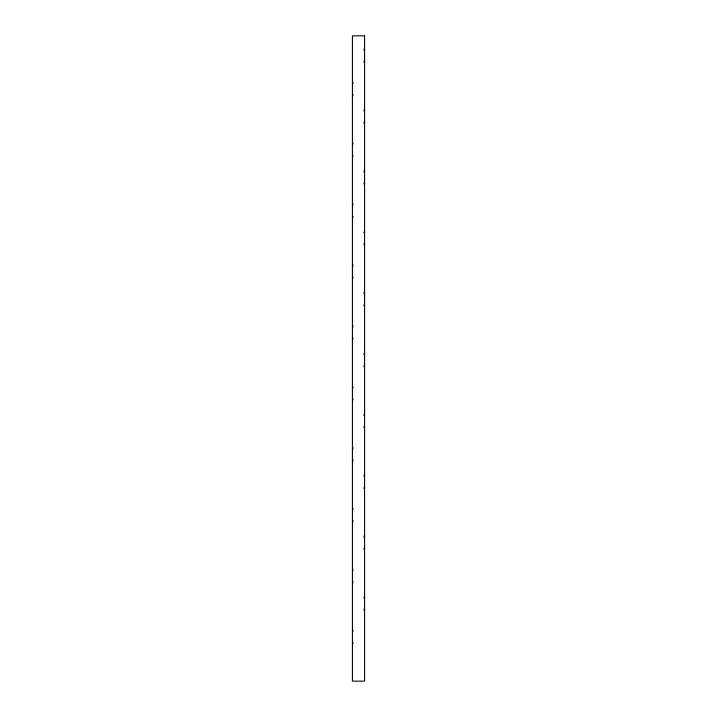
<?xml version="1.0" encoding="UTF-8"?>
<svg xmlns="http://www.w3.org/2000/svg" width="717" height="717" viewBox="0 0 717 717"><rect width="100%" height="100%" fill="white"/><g stroke="black" fill="none" stroke-linecap="round" stroke-linejoin="round"><path stroke-width="1.08" d="M352.414 84.552L353.105 82.464M363.895 50.109L364.586 48.021M352.414 96.723L353.105 94.644M363.895 62.289L364.586 60.201M352.414 145.426L353.105 143.346M363.895 110.992L364.586 108.903M352.414 157.606L353.105 155.517M363.895 123.163L364.586 121.074M352.414 206.308L353.105 204.22M363.895 171.865L364.586 169.777M352.414 218.479L353.105 216.391M363.895 184.045L364.586 181.957M352.414 267.181L353.105 265.093M363.895 232.747L364.586 230.659M352.414 279.361L353.105 277.273M363.895 244.918L364.586 242.83M352.414 328.063L353.105 325.975M363.895 293.62L364.586 291.532M352.414 340.234L353.105 338.146M363.895 305.8L364.586 303.712M352.414 388.937L353.105 386.848M363.895 354.503L364.586 352.414M352.414 401.117L353.105 399.028M363.895 366.674L364.586 364.586M352.414 449.819L353.105 447.731M363.895 415.376L364.586 413.288M352.414 461.99L353.105 459.902M363.895 427.556L364.586 425.468M352.414 510.692L353.105 508.604M363.895 476.258L364.586 474.17M352.414 522.872L353.105 520.784M363.895 488.429L364.586 486.341M352.414 571.574L353.105 569.486M363.895 537.132L364.586 535.043M352.414 583.746L353.105 581.657M363.895 549.303L364.586 547.223M352.414 632.448L353.105 630.36M363.895 598.005L364.586 595.926M352.414 644.628L353.105 642.54M363.895 610.185L364.586 608.097M364.586 35.85L352.414 35.85L352.414 681.15L364.586 681.15L364.586 35.85"/></g></svg>
